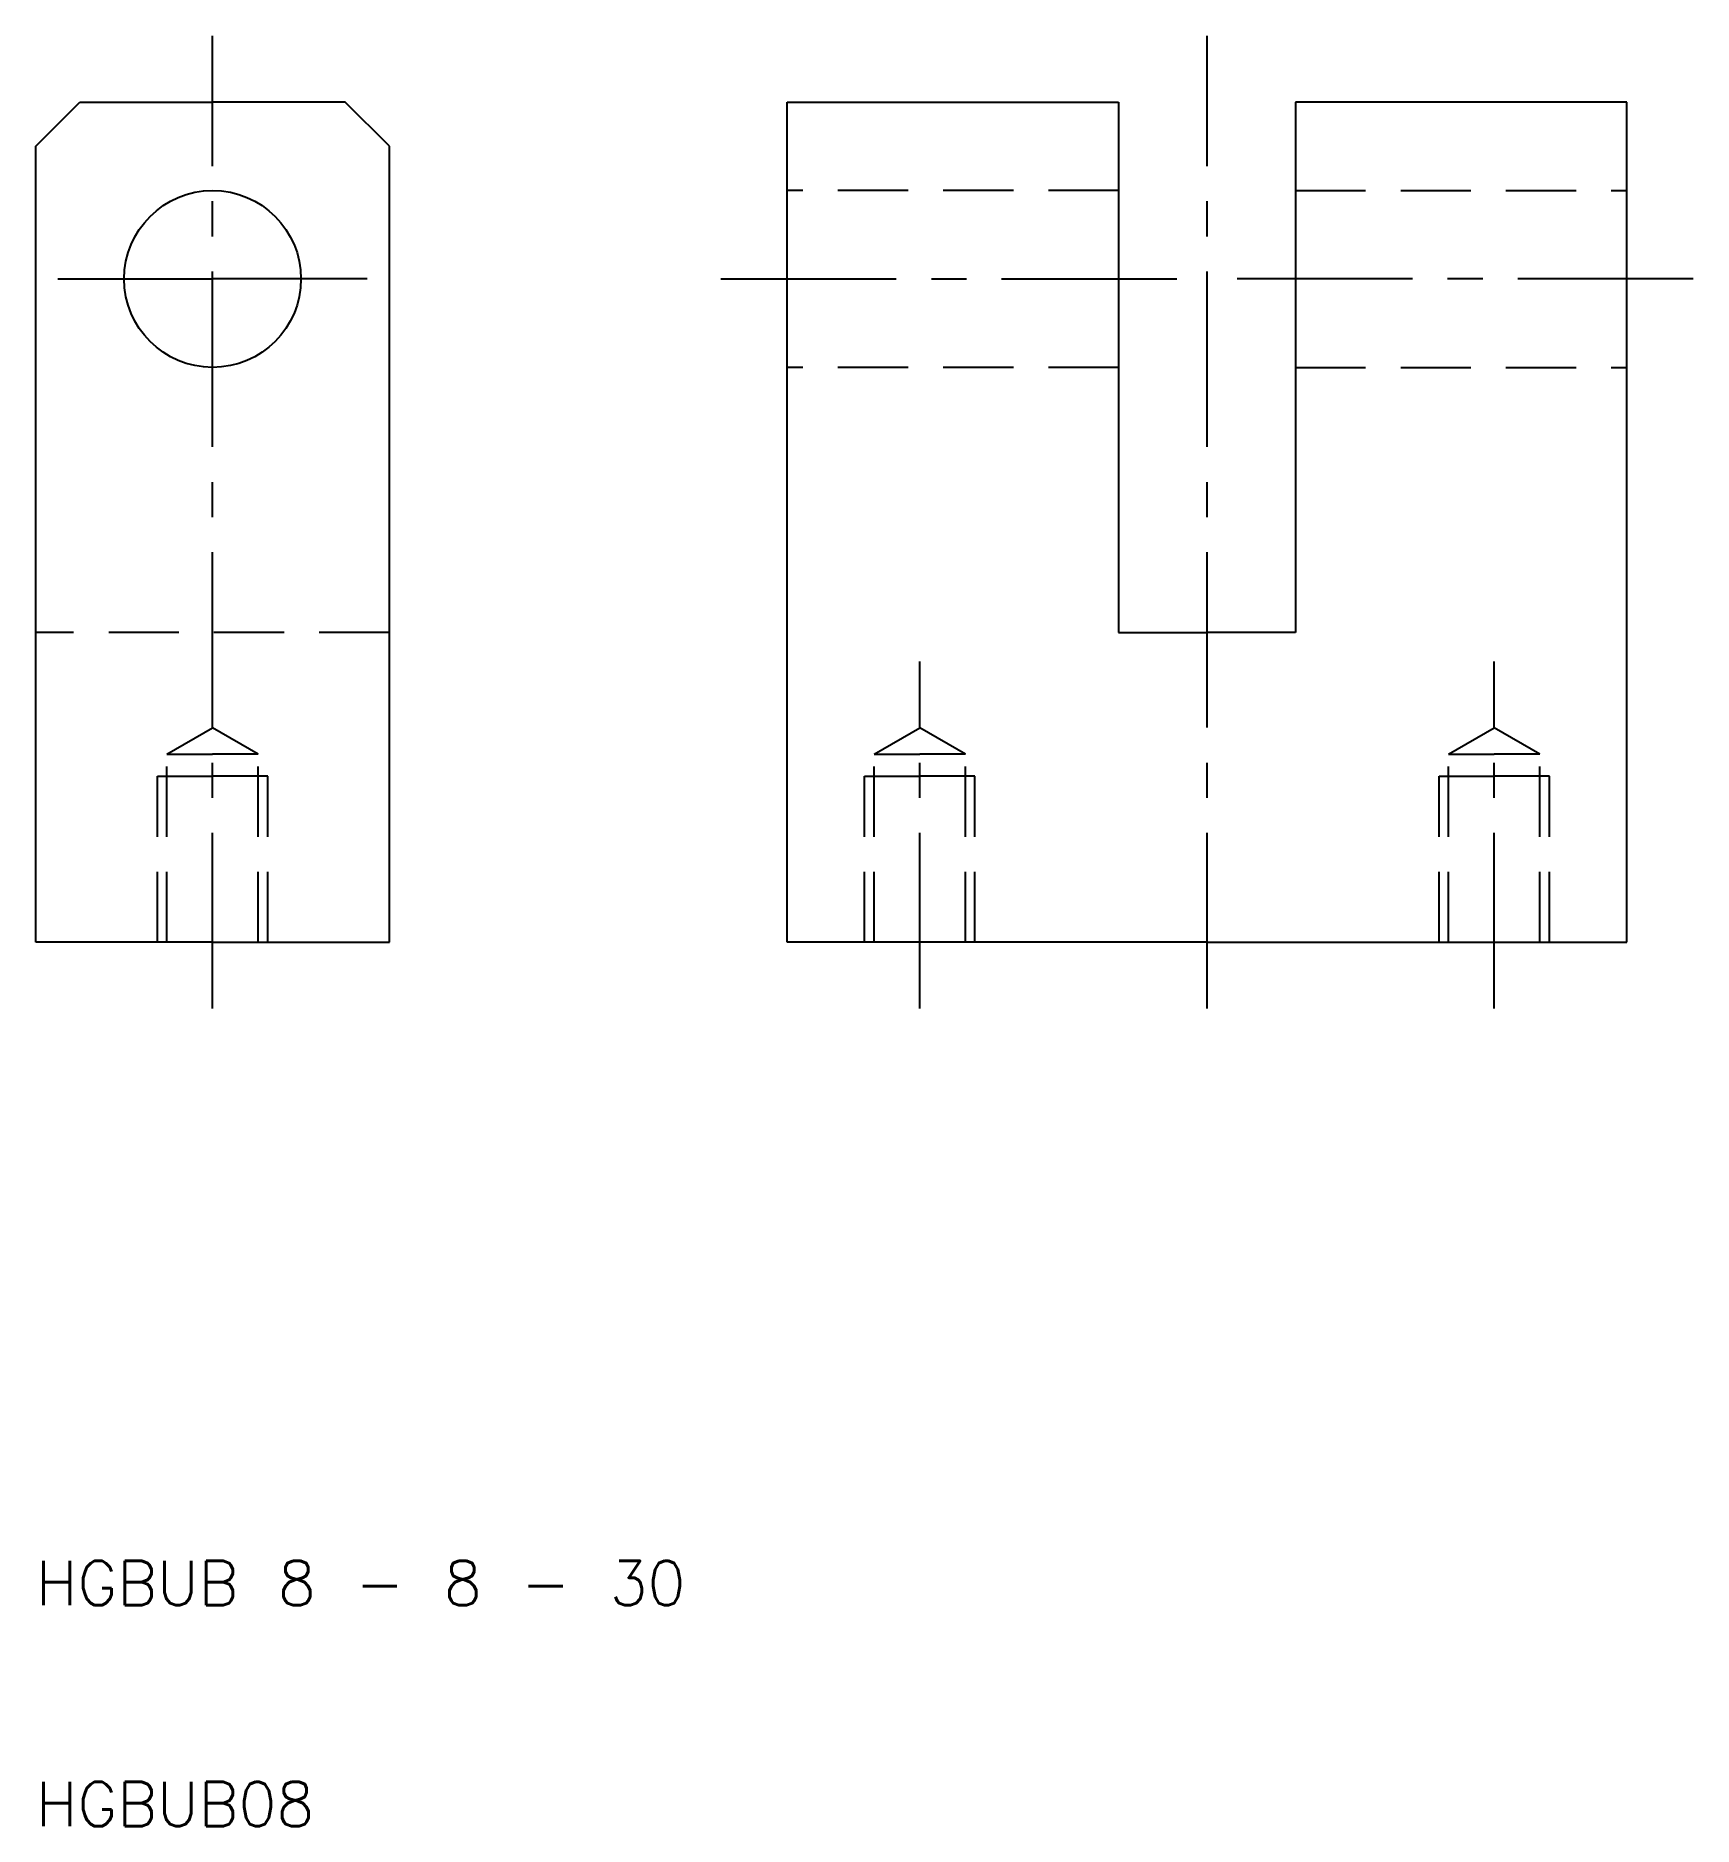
# Model space of a CAD drawing. Extents: x 10 to 85, y 10 to 91.
import ezdxf

# ---------------------------------------------------------------- set-up
doc = ezdxf.new("R2010")
doc.units = 0
doc.header["$LTSCALE"] = 0.25
doc.linetypes.add('CENTER', pattern=[50.8, 31.75, -6.35, 6.35, -6.35])
doc.linetypes.add('DASHED', pattern=[19.05, 12.7, -6.35])
doc.layers.get('0').update_dxf_attribs({"linetype": 'CONTINUOUS'})
doc.layers.add('CENTER', color=1, linetype='CENTER')
doc.styles.get("Standard").update_dxf_attribs({"font": 'txt.shx', "bigfont": 'extfont.shx'})

msp = doc.modelspace()

# ---------------------------------------------------------------- linework, layer by layer
for p, q in [((10, 86), (12, 88)), ((12, 88), (18, 88)), ((24, 88), (18, 88)), ((26, 86), (24, 88)), ((44, 50), (44, 88)), ((44, 88), (59, 88)), ((59, 88), (59, 64)), ((82, 88), (67, 88)), ((67, 88), (67, 64)), ((82, 50), (82, 88)), ((10, 50), (10, 86)), ((26, 50), (26, 86)), ((59, 64), (63, 64)), ((67, 64), (63, 64)), ((18, 50), (10, 50)), ((18, 50), (26, 50)), ((63, 50), (44, 50)), ((63, 50), (82, 50))]:
    msp.add_line(p, q)
at = {"color": 3, "linetype": 'DASHED'}
for p, q in [((59, 84), (44, 84)), ((67, 84), (82, 84)), ((59, 76), (44, 76)), ((67, 76), (82, 76)), ((26, 64), (10, 64)), ((15.933, 58.5), (18, 59.693)), ((20.067, 58.5), (18, 59.693)), ((47.933, 58.5), (50, 59.693)), ((52.067, 58.5), (50, 59.693)), ((73.933, 58.5), (76, 59.693)), ((78.067, 58.5), (76, 59.693)), ((15.933, 50), (15.933, 58.5)), ((15.933, 58.5), (18, 58.5)), ((20.067, 58.5), (18, 58.5)), ((20.067, 50), (20.067, 58.5)), ((47.933, 50), (47.933, 58.5)), ((47.933, 58.5), (50, 58.5)), ((52.067, 58.5), (50, 58.5)), ((52.067, 50), (52.067, 58.5)), ((73.933, 50), (73.933, 58.5)), ((73.933, 58.5), (76, 58.5)), ((78.067, 58.5), (76, 58.5)), ((78.067, 50), (78.067, 58.5)), ((15.5, 50), (15.5, 57.5)), ((15.5, 57.5), (18, 57.5)), ((20.5, 57.5), (18, 57.5)), ((20.5, 50), (20.5, 57.5)), ((47.5, 50), (47.5, 57.5)), ((47.5, 57.5), (50, 57.5)), ((52.5, 57.5), (50, 57.5)), ((52.5, 50), (52.5, 57.5)), ((73.5, 50), (73.5, 57.5)), ((73.5, 57.5), (76, 57.5)), ((78.5, 57.5), (76, 57.5)), ((78.5, 50), (78.5, 57.5))]:
    msp.add_line(p, q, dxfattribs=at)
msp.add_circle((18, 80), 4)
at = {"layer": 'CENTER', "color": 1, "linetype": 'CENTER'}
for p, q in [((18, 47), (18, 91)), ((63, 47), (63, 91)), ((11, 80), (18, 80)), ((25, 80), (18, 80)), ((41, 80), (62, 80)), ((85, 80), (64, 80)), ((50, 47), (50, 62.693)), ((76, 47), (76, 62.693))]:
    msp.add_line(p, q, dxfattribs=at)

# ---------------------------------------------------------------- texts
for s, p in [('HGBUB 8 - 8 - 30', (10, 20)), ('HGBUB08', (10, 10))]:
    msp.add_text(s, height=2).set_placement(p)

doc.saveas('drawing.dxf')
